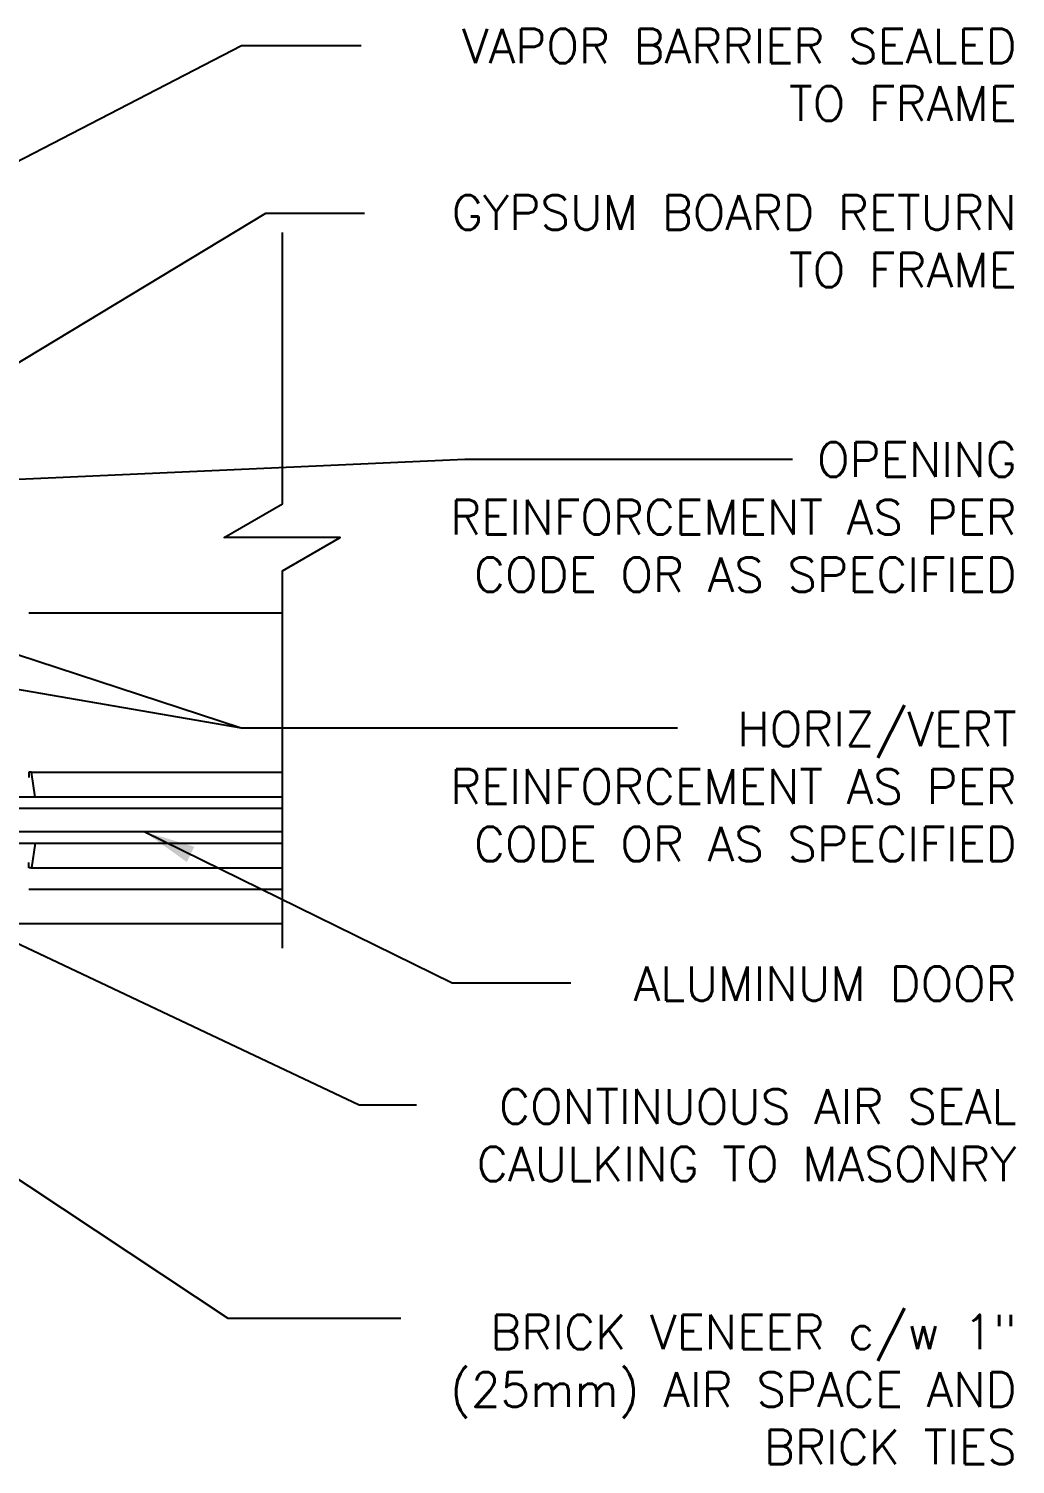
# Model space of a CAD drawing. Header units: inches. Extents: x 2887.6 to 2942.4, y 472.6 to 529.9.
# Drawn here: x 2920.93 to 2942.37, y 496.19 to 527.39 of the extents above; entities that cross this region are included whole.
import ezdxf

# ---------------------------------------------------------------- set-up
doc = ezdxf.new("R2010")
doc.units = ezdxf.units.IN
doc.header["$LTSCALE"] = 3
doc.header["$MEASUREMENT"] = 0
for name, color, linetype in [('HATCH', 12, 'CONTINUOUS'), ('LINE18', 9, 'CONTINUOUS'), ('LINE9', 9, 'CONTINUOUS'), ('TEXT', 4, 'CONTINUOUS')]:
    doc.layers.add(name, color=color, linetype=linetype)
doc.styles.add('DIM', font='romans.shx', dxfattribs={"width": 0.7})
doc.styles.add('ROMANS', font='romans')
doc.dimstyles.new('ext_12', dxfattribs={"dimscale": 12, "dimtxt": 0.09375, "dimasz": 0.09375, "dimexe": 0.09375, "dimexo": 0.0625, "dimgap": 0.0625, "dimtad": 1, "dimdec": 1, "dimzin": 3, "dimdsep": 46, "dimlunit": 4, "dimtxsty": 'DIM', "dimcen": 0.09, "dimdle": 0.09375, "dimclrt": 4, "dimadec": 0, "dimazin": 0, "dimtfac": 1, "dimtdec": 1, "dimtmove": 2, "dimatfit": 3, "dimfxl": 0, "dimfrac": 2, "dimtolj": 1, "dimtzin": 0, "dimarcsym": 0})

msp = doc.modelspace()

# ---------------------------------------------------------------- linework, layer by layer
at = {"layer": 'HATCH'}
for p, q in [((2920.927, 514.693), (2926.441, 514.693)), ((2920.987, 511.233), (2920.927, 511.233)), ((2920.97, 511.233), (2926.441, 511.233)), ((2921.064, 510.693), (2920.987, 511.233)), ((2926.441, 510.443), (2920.427, 510.443)), ((2920.427, 509.943), (2926.441, 509.943)), ((2921.064, 509.693), (2920.987, 509.153)), ((2920.927, 509.153), (2920.927, 509.269)), ((2920.987, 509.153), (2920.927, 509.153)), ((2920.97, 509.153), (2926.441, 509.153)), ((2920.927, 508.693), (2926.441, 508.693)), ((2917.927, 507.943), (2926.441, 507.943))]:
    msp.add_line(p, q, dxfattribs=at)
at = {"layer": 'LINE18'}
msp.add_lwpolyline([(2926.441, 507.412), (2926.441, 515.61), (2927.693, 516.333), (2925.171, 516.333), (2926.441, 517.066), (2926.441, 522.958)], dxfattribs=at)
at = {"layer": 'LINE9'}
msp.add_line((2920.927, 511.233), (2920.927, 511.117), dxfattribs=at)
msp.add_lwpolyline([(2926.441, 510.693), (2920.427, 510.693), (2920.427, 509.693), (2926.441, 509.693)], dxfattribs=at)

# ---------------------------------------------------------------- texts
at = {"layer": 'TEXT', "char_height": 0.75, "width": 13.88435, "attachment_point": 9, "style": 'ROMANS'}
for s, insert in [('\\A1;VAPOR BARRIER SEALED TO FRAME', (2942.398, 525.387)), ('\\A1;GYPSUM BOARD RETURN TO FRAME ', (2942.398, 521.769)), ('\\A1;OPENING REINFORCEMENT AS PER CODE OR AS SPECIFIED', (2942.398, 515.15)), ('\\A1;HORIZ/VERT\\PREINFORCEMENT AS PER CODE OR AS SPECIFIED', (2942.398, 509.296)), ('\\A1;ALUMINUM DOOR', (2942.398, 506.263)), ('\\A1;CONTINUOUS AIR SEAL CAULKING TO MASONRY', (2942.398, 502.345)), ('\\A1;BRICK VENEER c/w 1" (25mm) AIR SPACE AND BRICK TIES', (2942.398, 496.194))]:
    msp.add_mtext(s, dxfattribs=dict(at, insert=insert))

# ---------------------------------------------------------------- leaders
at = {"layer": 'TEXT'}
for points in [[(2915.063, 521.602), (2925.553, 527.023), (2928.15, 527.023)], [(2918.552, 518.833), (2926.08, 523.38), (2928.225, 523.38)], [(2915.424, 517.362), (2930.403, 518.037), (2937.527, 518.037)], [(2914.43, 515.833), (2925.547, 512.196)], [(2907.444, 515.317), (2925.547, 512.196), (2935.027, 512.196)], [(2923.434, 509.943), (2930.128, 506.656), (2932.711, 506.656)], [(2918.177, 508.699), (2928.105, 504.006), (2929.353, 504.006)], [(2915.687, 505.708), (2925.254, 499.367), (2929.015, 499.367)]]:
    msp.add_leader(points, dimstyle='ext_12', override={"dimgap": 0.0625, "dimtad": 0}, dxfattribs=at)

doc.saveas('drawing.dxf')
